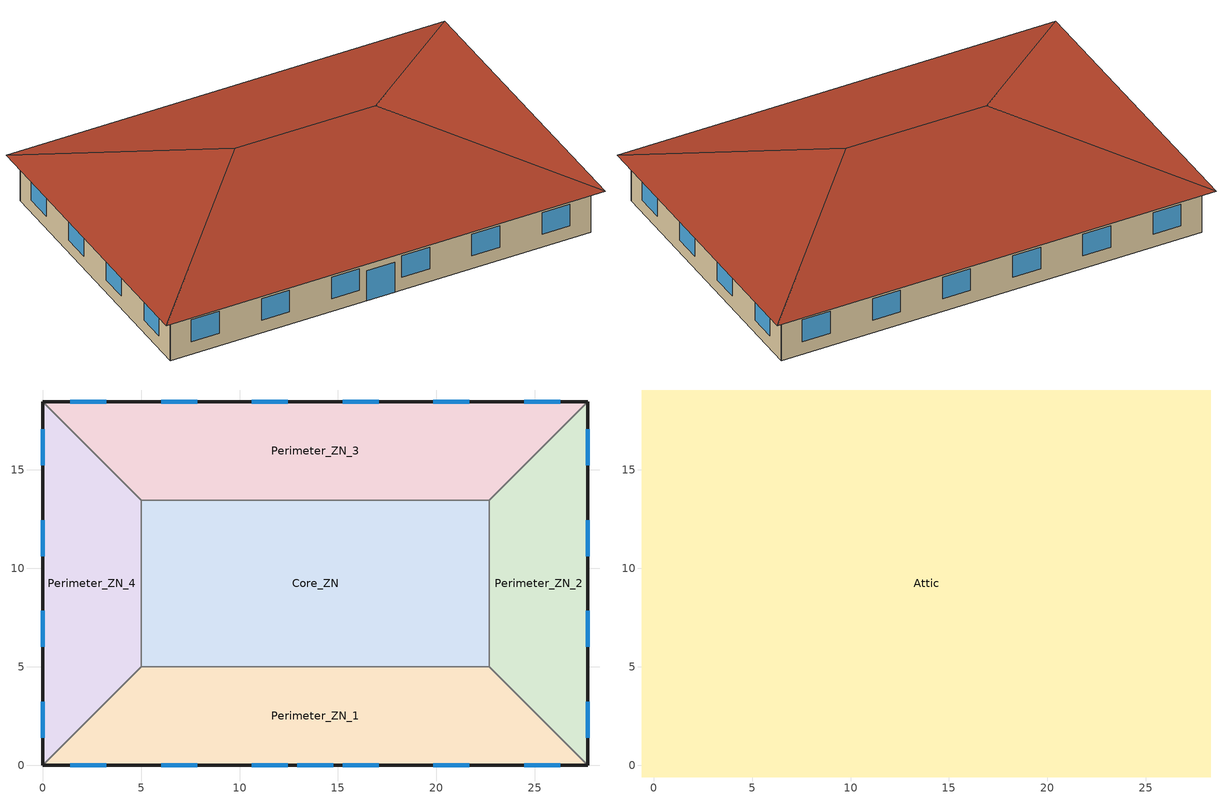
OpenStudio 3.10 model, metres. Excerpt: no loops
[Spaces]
Perimeter_ZN_1
 floor ground (Perimeter_ZN_1_floor SlabOnOrBelowGradeF073): 22.69,5 27.69,0 0,0 5,5 z0
 wall outside (MetalFrameWallU055): 0,0 27.69,0 z0:3.05
 wall to Perimeter_ZN_2 (MetalFrameWallInterior): 27.69,0 22.69,5 z0:3.05
 wall to Core_ZN (MetalFrameWallInterior): 22.69,5 5,5 z0:3.05
 wall to Perimeter_ZN_4: 5,5 0,0 z0:3.05
 window (Base_AllCZ_FixedWindowU34): 1.39,0 3.22,0 / 19.85,0 21.68,0 / 15.24,0 17.07,0 / 24.47,0 26.3,0 / 6.01,0 7.84,0 / 10.62,0 12.45,0 z0.9:2.42
 window (Glazed Door): 12.93,0 14.76,0 z0:2.13
Perimeter_ZN_2
 floor ground (Perimeter_ZN_2_floor SlabOnOrBelowGradeF073): 27.69,18.46 27.69,0 22.69,5 22.69,13.46 z0
 wall outside (MetalFrameWallU055): 27.69,0 27.69,18.46 z0:3.05
 wall to Perimeter_ZN_3: 27.69,18.46 22.69,13.46 z0:3.05
 wall to Core_ZN: 22.69,13.46 22.69,5 z0:3.05
 window (Base_AllCZ_FixedWindowU34): 27.69,10.62 27.69,12.45 / 27.69,15.24 27.69,17.07 / 27.69,6.01 27.69,7.84 / 27.69,1.39 27.69,3.22 z0.9:2.42
Core_ZN
 floor ground (Core_ZN_floor SlabOnOrBelowGradeF073): 22.69,13.46 22.69,5 5,5 5,13.46 z0
 wall to Perimeter_ZN_3: 22.69,13.46 5,13.46 z0:3.05
 wall to Perimeter_ZN_4: 5,13.46 5,5 z0:3.05
Perimeter_ZN_3
 floor ground (Perimeter_ZN_3_floor SlabOnOrBelowGradeF073): 27.69,18.46 22.69,13.46 5,13.46 0,18.46 z0
 wall outside (MetalFrameWallU055): 27.69,18.46 0,18.46 z0:3.05
 wall to Perimeter_ZN_4: 0,18.46 5,13.46 z0:3.05
 window (Base_AllCZ_FixedWindowU34): 7.84,18.46 6.01,18.46 / 21.68,18.46 19.85,18.46 / 26.3,18.46 24.47,18.46 / 3.22,18.46 1.39,18.46 / 17.07,18.46 15.24,18.46 / 12.45,18.46 10.62,18.46 z0.9:2.42
Perimeter_ZN_4
 floor ground (Perimeter_ZN_4_floor SlabOnOrBelowGradeF073): 0,18.46 5,13.46 5,5 0,0 z0
 wall outside (MetalFrameWallU055): 0,18.46 0,0 z0:3.05
 window (Base_AllCZ_FixedWindowU34): 0,17.07 0,15.24 / 0,12.45 0,10.62 / 0,3.22 0,1.39 / 0,7.84 0,6.01 z0.9:2.42
Attic
 floor outside (OtherFloorU071): 28.29,19.06 27.69,18.46 0,18.46 -0.6,19.06 z3.05; 28.29,19.06 28.29,-0.6 27.69,0 27.69,18.46 z3.05; -0.6,19.06 0,18.46 0,0 -0.6,-0.6 z3.05; 27.69,0 28.29,-0.6 -0.6,-0.6 0,0 z3.05
 floor to Core_ZN (TypicalPlenumFloorInterior): 22.69,13.46 22.69,5 5,5 5,13.46 z3.05
 floor to Perimeter_ZN_2 (TypicalPlenumFloorInterior): 27.69,18.46 27.69,0 22.69,5 22.69,13.46 z3.05
 floor to Perimeter_ZN_4 (TypicalPlenumFloorInterior): 0,18.46 5,13.46 5,5 0,0 z3.05
 floor to Perimeter_ZN_1 (TypicalPlenumFloorInterior): 22.69,5 27.69,0 0,0 5,5 z3.05
 floor to Perimeter_ZN_3 (TypicalPlenumFloorInterior): 27.69,18.46 22.69,13.46 5,13.46 0,18.46 z3.05
 roof outside (SteepNonresWoodFramingAndOtherRoofU028HiRefl): 18.46,9.23,6.33 28.29,19.06,3.05 -0.6,19.06,3.05 9.23,9.23,6.33; 9.23,9.23,6.33 -0.6,19.06,3.05 -0.6,-0.6,3.05; 18.46,9.23,6.33 28.29,-0.6,3.05 28.29,19.06,3.05; 9.23,9.23,6.33 -0.6,-0.6,3.05 28.29,-0.6,3.05 18.46,9.23,6.33
[Site]
SACRAMENTO EXECUTIVE: Latitude {deg}=38.58; Longitude {deg}=-121.49; Time Zone {hr}=-8; Elevation {m}=4.572; Terrain=Suburbs
[SizingPeriod:DesignDay] Barometric Pressure {Pa}=101284; Wind Speed {m/s}=2.3; Rain Indicator=No; Snow Indicator=No; Day of Month=21; Daylight Saving Time Indicator=No; Humidity Condition Type=Wetbulb; Dry-Bulb Temperature Range Modifier Type=DefaultMultipliers
Name | Maximum Dry-Bulb Temperature {C} | Daily Dry-Bulb Temperature Range {deltaC} | Wind Direction {deg} | Sky Clearness | Month | Day Type | Wetbulb or DewPoint at Maximum Dry-Bulb {C} | Solar Model Indicator | ASHRAE Clear Sky Optical Depth for Beam Irradiance | ASHRAE Clear Sky Optical Depth for Diffuse Irradiance
SACRAMENTO EXECUTIVE Ann Htg 99.6% Condns DB | -0.3 | 0 | 330 | 0 | 12 | WinterDesignDay | -0.3 | ASHRAEClearSky
SACRAMENTO EXECUTIVE  June .4% Condns DB=>MCWB | 39.4 | 16.5 | 220 |  | 6 | SummerDesignDay | 21.6 | ASHRAETau | 0.362 | 2.413
SACRAMENTO EXECUTIVE  July .4% Condns DB=>MCWB | 40.1 | 17.7 | 220 |  | 7 | SummerDesignDay | 22 | ASHRAETau | 0.363 | 2.407
SACRAMENTO EXECUTIVE  August .4% Condns DB=>MCWB | 40.1 | 17.5 | 220 |  | 8 | SummerDesignDay | 21.2 | ASHRAETau | 0.347 | 2.442
SACRAMENTO EXECUTIVE  September .4% Condns DB=>MCWB | 37.9 | 16.8 | 220 |  | 9 | SummerDesignDay | 19.8 | ASHRAETau | 0.351 | 2.437
SACRAMENTO EXECUTIVE  October .4% Condns DB=>MCWB | 33.5 | 14.6 | 220 |  | 10 | SummerDesignDay | 18.2 | ASHRAETau | 0.345 | 2.463
SACRAMENTO EXECUTIVE  November .4% Condns DB=>MCWB | 25.4 | 11.3 | 220 |  | 11 | SummerDesignDay | 15.3 | ASHRAETau | 0.331 | 2.486
[Site:WaterMainsTemperature]
Calculation Method=Schedule; Temperature Schedule=WaterMainCZ12
[Building]
Small Office: North Axis {deg}=0
[Material]
Name | Roughness | Thickness {m} | Conductivity {W/m-K} | Density {kg/m3} | Specific Heat {J/kg-K} | Thermal Absorptance | Solar Absorptance | Visible Absorptance
Stucco - 7/8 in. | MediumRough | 0.022352 | 0.700948 | 1855.1 | 837.36 | 0.9 | 0.7 | 0.8
Air - Metal Wall Framing - 16 or 24 in. OC; Air - Metal Wall Framing - 16 or 24 in. OC 1 | Smooth | 0.1397 | 1.22017 | 1.28148 | 1004.832
Gypsum Board - 1/2 in. | Smooth | 0.0127 | 0.158656 | 640.739 | 1130.436 | 0.9 | 0.7 | 0.8
Gypsum Board - 5/8 in. | MediumRough | 0.016002 | 0.158656 | 640.739 | 1130.436 | 0.9 | 0.7 | 0.8
Metal Standing Seam - 1/16 in. | MediumRough | 0.0015875 | 2.21534 | 7820.53 | 502.416 | 0.8 | 0.75 | 0.8
Compliance Insulation R9.83 | MediumRough | 0.0398691 | 0.0230188 | 16.0185 | 1130.436 | 0.9 | 0.7 | 0.8
Plywood - 5/8 in. | Smooth | 0.016002 | 0.11544 | 480.554 | 1884.06
Carpet - 3/4 in. | Smooth | 0.01905 | 0.0455183 | 288.332 | 1381.644 | 0.9 | 0.7 | 0.8
Acoustic Tile - 3/4 in. | MediumRough | 0.01905 | 0.0576335 | 288.332 | 795.492 | 0.9 | 0.7 | 0.8
Compliance Insulation R14.60 | Smooth | 0.0591861 | 0.0230188 | 16.0185 | 1130.436
Compliance Insulation R1.41 | Smooth | 0.00571591 | 0.0230188 | 16.0185 | 1130.436
Compliance Insulation R0.02 | Smooth | 8.10768e-05 | 0.0230188 | 16.0185 | 1130.436
Compliance Insulation R34.93 | Smooth | 0.141601 | 0.0230188 | 16.0185 | 1130.436 | 0.9 | 0.7 | 0.8
[Construction]
MetalFrameWallU055: Stucco - 7/8 in., Compliance Insulation R14.60, Compliance Insulation R1.41, Compliance Insulation R0.02, Compliance Insulation R0.02, Air - Metal Wall Framing - 16 or 24 in. OC, Gypsum Board - 1/2 in.
MetalFrameWallInterior: Gypsum Board - 5/8 in., Air - Metal Wall Framing - 16 or 24 in. OC 1, Gypsum Board - 5/8 in.
SteepNonresWoodFramingAndOtherRoofU028HiRefl: Metal Standing Seam - 1/16 in., Compliance Insulation R34.93
OtherFloorU071: Compliance Insulation R9.83, Plywood - 5/8 in., Carpet - 3/4 in.
TypicalPlenumFloorInterior: Acoustic Tile - 3/4 in.
Base_AllCZ_FixedWindowU34: Base_AllCZ_FixedWindowU34 Material
Glazed Door: Glazed Door Material
[WindowMaterial:SimpleGlazingSystem]
Name | U-Factor {W/m2-K} | Solar Heat Gain Coefficient | Visible Transmittance
Base_AllCZ_FixedWindowU34 Material | 1.93061 | 0.22 | 0.42
Glazed Door Material | 2.55522 | 0.23 | 0.17
[Construction:FfactorGroundFloor] F-Factor {W/m-K}=1.26344
Name | Area {m2} | PerimeterExposed {m}
Perimeter_ZN_1_floor SlabOnOrBelowGradeF073; Perimeter_ZN_3_floor SlabOnOrBelowGradeF073 | 113.45 | 27.69
Perimeter_ZN_2_floor SlabOnOrBelowGradeF073; Perimeter_ZN_4_floor SlabOnOrBelowGradeF073 | 67.3 | 18.46
Core_ZN_floor SlabOnOrBelowGradeF073 | 149.657 | 0
[Space] Building Story=Building Story 1
Name | Thermal Zone | Design Specification Outdoor Air Object
Perimeter_ZN_1 | Perimeter_ZN_1 Thermal Zone | Perimeter_ZN_1 Thermal Zone Design Specification Outdoor Air
Perimeter_ZN_2 | Perimeter_ZN_2 Thermal Zone | Perimeter_ZN_2 Thermal Zone Design Specification Outdoor Air
Perimeter_ZN_3 | Perimeter_ZN_3 Thermal Zone | Perimeter_ZN_3 Thermal Zone Design Specification Outdoor Air
Perimeter_ZN_4 | Perimeter_ZN_4 Thermal Zone | Perimeter_ZN_4 Thermal Zone Design Specification Outdoor Air
Core_ZN | Core_ZN Thermal Zone | Core_ZN Thermal Zone Design Specification Outdoor Air
Attic | Attic Thermal Zone | Attic Thermal Zone Design Specification Outdoor Air
[ThermalZone] Multiplier=1; Use Ideal Air Loads=No
Name | Thermostat | Primary Daylighting Control | Fraction of Zone Controlled by Primary Daylighting Control | Secondary Daylighting Control | Fraction of Zone Controlled by Secondary Daylighting Control
Attic Thermal Zone
Core_ZN Thermal Zone | Core_ZN Thermal Zone Thermostat
Perimeter_ZN_1 Thermal Zone | Perimeter_ZN_1 Thermal Zone Thermostat | Daylighting Control 1 | 0.50825 | Daylighting Control 2 | 0.406414
Perimeter_ZN_2 Thermal Zone | Perimeter_ZN_2 Thermal Zone Thermostat | Daylighting Control 3 | 0.538078 | Daylighting Control 4 | 0.364357
Perimeter_ZN_3 Thermal Zone | Perimeter_ZN_3 Thermal Zone Thermostat | Daylighting Control 5 | 0.501324 | Daylighting Control 6 | 0.399488
Perimeter_ZN_4 Thermal Zone | Perimeter_ZN_4 Thermal Zone Thermostat | Daylighting Control 7 | 0.538299 | Daylighting Control 8 | 0.366481
[Sizing:Zone]
Attic Thermal Zone: Zone Cooling Design Supply Air Temperature Input Method=SupplyAirTemperature; Zone Cooling Design Supply Air Temperature {C}=14; Zone Cooling Design Supply Air Temperature Difference {deltaC}=11.11; Zone Heating Design Supply Air Temperature Input Method=SupplyAirTemperature; Zone Heating Design Supply Air Temperature {C}=40; Zone Heating Design Supply Air Temperature Difference {deltaC}=11.11; Zone Cooling Design Supply Air Humidity Ratio {kg-H2O/kg-air}=0.0085; Zone Heating Design Supply Air Humidity Ratio {kg-H2O/kg-air}=0.008; Zone Heating Sizing Factor=1; Zone Cooling Sizing Factor=1; Cooling Design Air Flow Method=DesignDay; Cooling Minimum Air Flow per Zone Floor Area {m3/s-m2}=0; Cooling Minimum Air Flow {m3/s}=0; Cooling Minimum Air Flow Fraction=0; Heating Design Air Flow Method=DesignDay; Heating Maximum Air Flow per Zone Floor Area {m3/s-m2}=0; Heating Maximum Air Flow {m3/s}=0; Heating Maximum Air Flow Fraction=0; Account for Dedicated Outdoor Air System=No; Dedicated Outdoor Air System Control Strategy=NeutralSupplyAir; Dedicated Outdoor Air Low Setpoint Temperature for Design {C}=autosize; Dedicated Outdoor Air High Setpoint Temperature for Design {C}=autosize; Zone Load Sizing Method=Sensible Load Only No Latent Load; Zone Latent Cooling Design Supply Air Humidity Ratio Input Method=HumidityRatioDifference; Zone Cooling Design Supply Air Humidity Ratio Difference {kgWater/kgDryAir}=0.005; Zone Latent Heating Design Supply Air Humidity Ratio Input Method=HumidityRatioDifference; Zone Humidification Design Supply Air Humidity Ratio Difference {kgWater/kgDryAir}=0.005; Sizing Option=Coincident
[BuildingStory]
Building Story 1
[People:Definition] Number of People Calculation Method=People/Area; People per Space Floor Area {person/m2}=0.0538196; Fraction Radiant=0.3; Sensible Heat Fraction=0.555556
Perimeter_ZN_1 People Definition; Perimeter_ZN_2 People Definition; Perimeter_ZN_3 People Definition; Perimeter_ZN_4 People Definition; Core_ZN People Definition
[People] Number of People Schedule=OfficeOccupancy; Multiplier=1
Name | People Definition | Space or SpaceType | Activity Level Schedule
Perimeter_ZN_1 People | Perimeter_ZN_1 People Definition | Perimeter_ZN_1 | Perimeter_ZN_1 People Activity Level
Perimeter_ZN_2 People | Perimeter_ZN_2 People Definition | Perimeter_ZN_2 | Perimeter_ZN_2 People Activity Level
Perimeter_ZN_3 People | Perimeter_ZN_3 People Definition | Perimeter_ZN_3 | Perimeter_ZN_3 People Activity Level
Perimeter_ZN_4 People | Perimeter_ZN_4 People Definition | Perimeter_ZN_4 | Perimeter_ZN_4 People Activity Level
Core_ZN People | Core_ZN People Definition | Core_ZN | Core_ZN People Activity Level
[SpaceInfiltration:DesignFlowRate] Design Flow Rate Calculation Method=Flow/ExteriorWallArea; Flow per Exterior Surface Area {m3/s-m2}=0.00119482; Constant Term Coefficient=0; Temperature Term Coefficient=0; Velocity Term Coefficient=0.224052; Velocity Squared Term Coefficient=0; Density Basis=Outdoor
Name | Space or SpaceType | Schedule
Perimeter_ZN_1 Space Infiltration Design Flow Rate 1 | Perimeter_ZN_1 | OfficeInfiltration
Perimeter_ZN_2 Space Infiltration Design Flow Rate 1 | Perimeter_ZN_2 | OfficeInfiltration
Perimeter_ZN_3 Space Infiltration Design Flow Rate 1 | Perimeter_ZN_3 | OfficeInfiltration
Perimeter_ZN_4 Space Infiltration Design Flow Rate 1 | Perimeter_ZN_4 | OfficeInfiltration
Core_ZN Space Infiltration Design Flow Rate 1 | Core_ZN | OfficeInfiltration
Attic Space Infiltration Design Flow Rate 1 | Attic | On
[Lights:Definition] Design Level Calculation Method=Watts/Area; Watts per Space Floor Area {W/m2}=6.45835; Fraction Radiant=0.97; Return Air Fraction=0
Perimeter_ZN_1 Regulated Lights Definition; Perimeter_ZN_2 Regulated Lights Definition; Perimeter_ZN_3 Regulated Lights Definition; Perimeter_ZN_4 Regulated Lights Definition; Core_ZN Regulated Lights Definition
[Lights] Schedule=OfficeLights; Fraction Replaceable=1
Name | Lights Definition | Space or SpaceType
Perimeter_ZN_1 Regulated Lights | Perimeter_ZN_1 Regulated Lights Definition | Perimeter_ZN_1
Perimeter_ZN_2 Regulated Lights | Perimeter_ZN_2 Regulated Lights Definition | Perimeter_ZN_2
Perimeter_ZN_3 Regulated Lights | Perimeter_ZN_3 Regulated Lights Definition | Perimeter_ZN_3
Perimeter_ZN_4 Regulated Lights | Perimeter_ZN_4 Regulated Lights Definition | Perimeter_ZN_4
Core_ZN Regulated Lights | Core_ZN Regulated Lights Definition | Core_ZN
[ElectricEquipment:Definition] Design Level Calculation Method=Watts/Area; Watts per Space Floor Area {W/m2}=16.1459; Fraction Latent=0; Fraction Radiant=0.2; Fraction Lost=0
Perimeter_ZN_1 Recepticle Loads Definition; Perimeter_ZN_2 Recepticle Loads Definition; Perimeter_ZN_3 Recepticle Loads Definition; Perimeter_ZN_4 Recepticle Loads Definition; Core_ZN Recepticle Loads Definition
[ElectricEquipment] Schedule=OfficeReceptacle
Name | Electric Equipment Definition | Space or SpaceType
Perimeter_ZN_1 Recepticle Loads | Perimeter_ZN_1 Recepticle Loads Definition | Perimeter_ZN_1
Perimeter_ZN_2 Recepticle Loads | Perimeter_ZN_2 Recepticle Loads Definition | Perimeter_ZN_2
Perimeter_ZN_3 Recepticle Loads | Perimeter_ZN_3 Recepticle Loads Definition | Perimeter_ZN_3
Perimeter_ZN_4 Recepticle Loads | Perimeter_ZN_4 Recepticle Loads Definition | Perimeter_ZN_4
Core_ZN Recepticle Loads | Core_ZN Recepticle Loads Definition | Core_ZN
[AvailabilityManager:NightCycle] Applicability Schedule=Always On Discrete; Control Type=CycleOnControlZone; Thermostat Tolerance {deltaC}=1.11111; Cycling Run Time Control Type=ThermostatWithMinimumRunTime; Cycling Run Time {s}=900
Availability Manager Night Cycle 1; Availability Manager Night Cycle 2; Availability Manager Night Cycle 3; Availability Manager Night Cycle 4; Availability Manager Night Cycle 5
[DesignSpecification:OutdoorAir] Outdoor Air Method=Maximum; Outdoor Air Flow per Person {m3/s-person}=0
Name | Outdoor Air Flow per Floor Area {m3/s-m2}
Attic Thermal Zone Design Specification Outdoor Air | 0
Core_ZN Thermal Zone Design Specification Outdoor Air; Perimeter_ZN_1 Thermal Zone Design Specification Outdoor Air; Perimeter_ZN_2 Thermal Zone Design Specification Outdoor Air; Perimeter_ZN_3 Thermal Zone Design Specification Outdoor Air; Perimeter_ZN_4 Thermal Zone Design Specification Outdoor Air | 0.000762
[ThermostatSetpoint:DualSetpoint] Heating Setpoint Temperature Schedule=OfficeHtgSetpt; Cooling Setpoint Temperature Schedule=OfficeClgSetpt
Core_ZN Thermal Zone Thermostat; Perimeter_ZN_1 Thermal Zone Thermostat; Perimeter_ZN_2 Thermal Zone Thermostat; Perimeter_ZN_3 Thermal Zone Thermostat; Perimeter_ZN_4 Thermal Zone Thermostat
[Daylighting:Control] Position Z-Coordinate {m}=0.762; Lighting Control Type=Continuous; Minimum Input Power Fraction for Continuous Dimming Control=0.1; Minimum Light Output Fraction for Continuous Dimming Control=0.1
Name | Space | Position X-Coordinate {m} | Position Y-Coordinate {m} | Illuminance Setpoint {lux}
Daylighting Control 1 | Perimeter_ZN_1 | 11.535 | 2.424 | 287.5
Daylighting Control 2 | Perimeter_ZN_1 | 11.535 | 4.848 | 1150
Daylighting Control 3 | Perimeter_ZN_2 | 25.266 | 11.535 | 287.5
Daylighting Control 4 | Perimeter_ZN_2 | 22.842 | 11.535 | 1150
Daylighting Control 5 | Perimeter_ZN_3 | 11.535 | 16.036 | 287.5
Daylighting Control 6 | Perimeter_ZN_3 | 11.535 | 13.612 | 1150
Daylighting Control 7 | Perimeter_ZN_4 | 2.424 | 11.535 | 287.5
Daylighting Control 8 | Perimeter_ZN_4 | 4.848 | 11.535 | 1150
[Schedule:Day]
WaterMainCZ12Jan: 1, 0, 10.7778, 2, 0, 10.7778, 3, 0, 10.7778, 4, 0, 10.7778, 5, 0, 10.7778, 6, 0, 10.7778, 7, 0, 10.7778, 8, 0, 10.7778, 9, 0, 10.7778, 10, 0, 10.7778, 11, 0, 10.7778, 12, 0, 10.7778, 13, 0, 10.7778, 14, 0, 10.7778, 15, 0, 10.7778, 16, 0, 10.7778, 17, 0, 10.7778, 18, 0, 10.7778, 19, 0, 10.7778, 20, 0, 10.7778, 21, 0, 10.7778, 22, 0, 10.7778, 23, 0, 10.7778, 24, 0, 10.7778
WaterMainCZ12Feb: 1, 0, 10.8333, 2, 0, 10.8333, 3, 0, 10.8333, 4, 0, 10.8333, 5, 0, 10.8333, 6, 0, 10.8333, 7, 0, 10.8333, 8, 0, 10.8333, 9, 0, 10.8333, 10, 0, 10.8333, 11, 0, 10.8333, 12, 0, 10.8333, 13, 0, 10.8333, 14, 0, 10.8333, 15, 0, 10.8333, 16, 0, 10.8333, 17, 0, 10.8333, 18, 0, 10.8333, 19, 0, 10.8333, 20, 0, 10.8333, 21, 0, 10.8333, 22, 0, 10.8333, 23, 0, 10.8333, 24, 0, 10.8333
WaterMainCZ12Mar: 1, 0, 11.5, 2, 0, 11.5, 3, 0, 11.5, 4, 0, 11.5, 5, 0, 11.5, 6, 0, 11.5, 7, 0, 11.5, 8, 0, 11.5, 9, 0, 11.5, 10, 0, 11.5, 11, 0, 11.5, 12, 0, 11.5, 13, 0, 11.5, 14, 0, 11.5, 15, 0, 11.5, 16, 0, 11.5, 17, 0, 11.5, 18, 0, 11.5, 19, 0, 11.5, 20, 0, 11.5, 21, 0, 11.5, 22, 0, 11.5, 23, 0, 11.5, 24, 0, 11.5
WaterMainCZ12Apr: 1, 0, 12.5556, 2, 0, 12.5556, 3, 0, 12.5556, 4, 0, 12.5556, 5, 0, 12.5556, 6, 0, 12.5556, 7, 0, 12.5556, 8, 0, 12.5556, 9, 0, 12.5556, 10, 0, 12.5556, 11, 0, 12.5556, 12, 0, 12.5556, 13, 0, 12.5556, 14, 0, 12.5556, 15, 0, 12.5556, 16, 0, 12.5556, 17, 0, 12.5556, 18, 0, 12.5556, 19, 0, 12.5556, 20, 0, 12.5556, 21, 0, 12.5556, 22, 0, 12.5556, 23, 0, 12.5556, 24, 0, 12.5556
WaterMainCZ12May: 1, 0, 12.6111, 2, 0, 12.6111, 3, 0, 12.6111, 4, 0, 12.6111, 5, 0, 12.6111, 6, 0, 12.6111, 7, 0, 12.6111, 8, 0, 12.6111, 9, 0, 12.6111, 10, 0, 12.6111, 11, 0, 12.6111, 12, 0, 12.6111, 13, 0, 12.6111, 14, 0, 12.6111, 15, 0, 12.6111, 16, 0, 12.6111, 17, 0, 12.6111, 18, 0, 12.6111, 19, 0, 12.6111, 20, 0, 12.6111, 21, 0, 12.6111, 22, 0, 12.6111, 23, 0, 12.6111, 24, 0, 12.6111
WaterMainCZ12Jun: 1, 0, 14.4444, 2, 0, 14.4444, 3, 0, 14.4444, 4, 0, 14.4444, 5, 0, 14.4444, 6, 0, 14.4444, 7, 0, 14.4444, 8, 0, 14.4444, 9, 0, 14.4444, 10, 0, 14.4444, 11, 0, 14.4444, 12, 0, 14.4444, 13, 0, 14.4444, 14, 0, 14.4444, 15, 0, 14.4444, 16, 0, 14.4444, 17, 0, 14.4444, 18, 0, 14.4444, 19, 0, 14.4444, 20, 0, 14.4444, 21, 0, 14.4444, 22, 0, 14.4444, 23, 0, 14.4444, 24, 0, 14.4444
WaterMainCZ12Jul: 1, 0, 15.6667, 2, 0, 15.6667, 3, 0, 15.6667, 4, 0, 15.6667, 5, 0, 15.6667, 6, 0, 15.6667, 7, 0, 15.6667, 8, 0, 15.6667, 9, 0, 15.6667, 10, 0, 15.6667, 11, 0, 15.6667, 12, 0, 15.6667, 13, 0, 15.6667, 14, 0, 15.6667, 15, 0, 15.6667, 16, 0, 15.6667, 17, 0, 15.6667, 18, 0, 15.6667, 19, 0, 15.6667, 20, 0, 15.6667, 21, 0, 15.6667, 22, 0, 15.6667, 23, 0, 15.6667, 24, 0, 15.6667
WaterMainCZ12Aug: 1, 0, 16.2778, 2, 0, 16.2778, 3, 0, 16.2778, 4, 0, 16.2778, 5, 0, 16.2778, 6, 0, 16.2778, 7, 0, 16.2778, 8, 0, 16.2778, 9, 0, 16.2778, 10, 0, 16.2778, 11, 0, 16.2778, 12, 0, 16.2778, 13, 0, 16.2778, 14, 0, 16.2778, 15, 0, 16.2778, 16, 0, 16.2778, 17, 0, 16.2778, 18, 0, 16.2778, 19, 0, 16.2778, 20, 0, 16.2778, 21, 0, 16.2778, 22, 0, 16.2778, 23, 0, 16.2778, 24, 0, 16.2778
WaterMainCZ12Sep: 1, 0, 16, 2, 0, 16, 3, 0, 16, 4, 0, 16, 5, 0, 16, 6, 0, 16, 7, 0, 16, 8, 0, 16, 9, 0, 16, 10, 0, 16, 11, 0, 16, 12, 0, 16, 13, 0, 16, 14, 0, 16, 15, 0, 16, 16, 0, 16, 17, 0, 16, 18, 0, 16, 19, 0, 16, 20, 0, 16, 21, 0, 16, 22, 0, 16, 23, 0, 16, 24, 0, 16
WaterMainCZ12Oct: 1, 0, 15.7778, 2, 0, 15.7778, 3, 0, 15.7778, 4, 0, 15.7778, 5, 0, 15.7778, 6, 0, 15.7778, 7, 0, 15.7778, 8, 0, 15.7778, 9, 0, 15.7778, 10, 0, 15.7778, 11, 0, 15.7778, 12, 0, 15.7778, 13, 0, 15.7778, 14, 0, 15.7778, 15, 0, 15.7778, 16, 0, 15.7778, 17, 0, 15.7778, 18, 0, 15.7778, 19, 0, 15.7778, 20, 0, 15.7778, 21, 0, 15.7778, 22, 0, 15.7778, 23, 0, 15.7778, 24, 0, 15.7778
WaterMainCZ12Nov: 1, 0, 14, 2, 0, 14, 3, 0, 14, 4, 0, 14, 5, 0, 14, 6, 0, 14, 7, 0, 14, 8, 0, 14, 9, 0, 14, 10, 0, 14, 11, 0, 14, 12, 0, 14, 13, 0, 14, 14, 0, 14, 15, 0, 14, 16, 0, 14, 17, 0, 14, 18, 0, 14, 19, 0, 14, 20, 0, 14, 21, 0, 14, 22, 0, 14, 23, 0, 14, 24, 0, 14
WaterMainCZ12Dec: 1, 0, 11.7222, 2, 0, 11.7222, 3, 0, 11.7222, 4, 0, 11.7222, 5, 0, 11.7222, 6, 0, 11.7222, 7, 0, 11.7222, 8, 0, 11.7222, 9, 0, 11.7222, 10, 0, 11.7222, 11, 0, 11.7222, 12, 0, 11.7222, 13, 0, 11.7222, 14, 0, 11.7222, 15, 0, 11.7222, 16, 0, 11.7222, 17, 0, 11.7222, 18, 0, 11.7222, 19, 0, 11.7222, 20, 0, 11.7222, 21, 0, 11.7222, 22, 0, 11.7222, 23, 0, 11.7222, 24, 0, 11.7222
OfficeOccupancySun: 1, 0, 0, 2, 0, 0, 3, 0, 0, 4, 0, 0, 5, 0, 0, 6, 0, 0, 7, 0, 0.05, 8, 0, 0.05, 9, 0, 0.05, 10, 0, 0.05, 11, 0, 0.05, 12, 0, 0.05, 13, 0, 0.05, 14, 0, 0.05, 15, 0, 0.05, 16, 0, 0.05, 17, 0, 0.05, 18, 0, 0.05, 19, 0, 0, 20, 0, 0, 21, 0, 0, 22, 0, 0, 23, 0, 0, 24, 0, 0
OfficeOccupancyWD: 1, 0, 0, 2, 0, 0, 3, 0, 0, 4, 0, 0, 5, 0, 0, 6, 0, 0, 7, 0, 0.1, 8, 0, 0.2, 9, 0, 0.95, 10, 0, 0.95, 11, 0, 0.95, 12, 0, 0.95, 13, 0, 0.5, 14, 0, 0.95, 15, 0, 0.95, 16, 0, 0.95, 17, 0, 0.95, 18, 0, 0.3, 19, 0, 0.1, 20, 0, 0.1, 21, 0, 0.1, 22, 0, 0.1, 23, 0, 0.05, 24, 0, 0.05
OfficeOccupancySat: 1, 0, 0, 2, 0, 0, 3, 0, 0, 4, 0, 0, 5, 0, 0, 6, 0, 0, 7, 0, 0.1, 8, 0, 0.1, 9, 0, 0.3, 10, 0, 0.3, 11, 0, 0.3, 12, 0, 0.3, 13, 0, 0.1, 14, 0, 0.1, 15, 0, 0.1, 16, 0, 0.1, 17, 0, 0.1, 18, 0, 0.05, 19, 0, 0.05, 20, 0, 0, 21, 0, 0, 22, 0, 0, 23, 0, 0, 24, 0, 0
OnDay; OfficeInfiltrationSun: 1, 0, 1, 2, 0, 1, 3, 0, 1, 4, 0, 1, 5, 0, 1, 6, 0, 1, 7, 0, 1, 8, 0, 1, 9, 0, 1, 10, 0, 1, 11, 0, 1, 12, 0, 1, 13, 0, 1, 14, 0, 1, 15, 0, 1, 16, 0, 1, 17, 0, 1, 18, 0, 1, 19, 0, 1, 20, 0, 1, 21, 0, 1, 22, 0, 1, 23, 0, 1, 24, 0, 1
OffDay: 1, 0, 0, 2, 0, 0, 3, 0, 0, 4, 0, 0, 5, 0, 0, 6, 0, 0, 7, 0, 0, 8, 0, 0, 9, 0, 0, 10, 0, 0, 11, 0, 0, 12, 0, 0, 13, 0, 0, 14, 0, 0, 15, 0, 0, 16, 0, 0, 17, 0, 0, 18, 0, 0, 19, 0, 0, 20, 0, 0, 21, 0, 0, 22, 0, 0, 23, 0, 0, 24, 0, 0
OfficeReceptacleSun; OfficeLightsSun: 1, 0, 0.05, 2, 0, 0.05, 3, 0, 0.05, 4, 0, 0.05, 5, 0, 0.05, 6, 0, 0.05, 7, 0, 0.05, 8, 0, 0.05, 9, 0, 0.05, 10, 0, 0.05, 11, 0, 0.05, 12, 0, 0.05, 13, 0, 0.05, 14, 0, 0.05, 15, 0, 0.05, 16, 0, 0.05, 17, 0, 0.05, 18, 0, 0.05, 19, 0, 0.05, 20, 0, 0.05, 21, 0, 0.05, 22, 0, 0.05, 23, 0, 0.05, 24, 0, 0.05
OfficeReceptacleWD: 1, 0, 0.05, 2, 0, 0.05, 3, 0, 0.05, 4, 0, 0.05, 5, 0, 0.05, 6, 0, 0.1, 7, 0, 0.1, 8, 0, 0.3, 9, 0, 0.9, 10, 0, 0.9, 11, 0, 0.9, 12, 0, 0.9, 13, 0, 0.9, 14, 0, 0.9, 15, 0, 0.9, 16, 0, 0.9, 17, 0, 0.9, 18, 0, 0.5, 19, 0, 0.3, 20, 0, 0.3, 21, 0, 0.2, 22, 0, 0.2, 23, 0, 0.1, 24, 0, 0.05
OfficeReceptacleSat; OfficeLightsSat: 1, 0, 0.05, 2, 0, 0.05, 3, 0, 0.05, 4, 0, 0.05, 5, 0, 0.05, 6, 0, 0.05, 7, 0, 0.1, 8, 0, 0.1, 9, 0, 0.3, 10, 0, 0.3, 11, 0, 0.3, 12, 0, 0.3, 13, 0, 0.15, 14, 0, 0.15, 15, 0, 0.15, 16, 0, 0.15, 17, 0, 0.15, 18, 0, 0.05, 19, 0, 0.05, 20, 0, 0.05, 21, 0, 0.05, 22, 0, 0.05, 23, 0, 0.05, 24, 0, 0.05
OfficeInfiltrationWD: 1, 0, 1, 2, 0, 1, 3, 0, 1, 4, 0, 1, 5, 0, 1, 6, 0, 0.25, 7, 0, 0.25, 8, 0, 0.25, 9, 0, 0.25, 10, 0, 0.25, 11, 0, 0.25, 12, 0, 0.25, 13, 0, 0.25, 14, 0, 0.25, 15, 0, 0.25, 16, 0, 0.25, 17, 0, 0.25, 18, 0, 0.25, 19, 0, 0.25, 20, 0, 0.25, 21, 0, 0.25, 22, 0, 0.25, 23, 0, 0.25, 24, 0, 0.25
OfficeInfiltrationSat: 1, 0, 1, 2, 0, 1, 3, 0, 1, 4, 0, 1, 5, 0, 1, 6, 0, 0.25, 7, 0, 0.25, 8, 0, 0.25, 9, 0, 0.25, 10, 0, 0.25, 11, 0, 0.25, 12, 0, 0.25, 13, 0, 0.25, 14, 0, 0.25, 15, 0, 0.25, 16, 0, 0.25, 17, 0, 0.25, 18, 0, 0.25, 19, 0, 0.25, 20, 0, 1, 21, 0, 1, 22, 0, 1, 23, 0, 1, 24, 0, 1
OfficeLightsWD: 1, 0, 0.05, 2, 0, 0.05, 3, 0, 0.05, 4, 0, 0.05, 5, 0, 0.05, 6, 0, 0.1, 7, 0, 0.1, 8, 0, 0.3, 9, 0, 0.65, 10, 0, 0.65, 11, 0, 0.65, 12, 0, 0.65, 13, 0, 0.65, 14, 0, 0.65, 15, 0, 0.65, 16, 0, 0.65, 17, 0, 0.65, 18, 0, 0.35, 19, 0, 0.3, 20, 0, 0.3, 21, 0, 0.2, 22, 0, 0.2, 23, 0, 0.1, 24, 0, 0.05
OfficeClgSetptSun: 1, 0, 29.4444, 2, 0, 29.4444, 3, 0, 29.4444, 4, 0, 29.4444, 5, 0, 29.4444, 6, 0, 29.4444, 7, 0, 29.4444, 8, 0, 29.4444, 9, 0, 29.4444, 10, 0, 29.4444, 11, 0, 29.4444, 12, 0, 29.4444, 13, 0, 29.4444, 14, 0, 29.4444, 15, 0, 29.4444, 16, 0, 29.4444, 17, 0, 29.4444, 18, 0, 29.4444, 19, 0, 29.4444, 20, 0, 29.4444, 21, 0, 29.4444, 22, 0, 29.4444, 23, 0, 29.4444, 24, 0, 29.4444
OfficeClgSetptWD: 1, 0, 29.4444, 2, 0, 29.4444, 3, 0, 29.4444, 4, 0, 29.4444, 5, 0, 29.4444, 6, 0, 23.8889, 7, 0, 23.8889, 8, 0, 23.8889, 9, 0, 23.8889, 10, 0, 23.8889, 11, 0, 23.8889, 12, 0, 23.8889, 13, 0, 23.8889, 14, 0, 23.8889, 15, 0, 23.8889, 16, 0, 23.8889, 17, 0, 23.8889, 18, 0, 23.8889, 19, 0, 23.8889, 20, 0, 23.8889, 21, 0, 23.8889, 22, 0, 23.8889, 23, 0, 23.8889, 24, 0, 23.8889
OfficeClgSetptSat: 1, 0, 29.4444, 2, 0, 29.4444, 3, 0, 29.4444, 4, 0, 29.4444, 5, 0, 29.4444, 6, 0, 23.8889, 7, 0, 23.8889, 8, 0, 23.8889, 9, 0, 23.8889, 10, 0, 23.8889, 11, 0, 23.8889, 12, 0, 23.8889, 13, 0, 23.8889, 14, 0, 23.8889, 15, 0, 23.8889, 16, 0, 23.8889, 17, 0, 23.8889, 18, 0, 23.8889, 19, 0, 23.8889, 20, 0, 29.4444, 21, 0, 29.4444, 22, 0, 29.4444, 23, 0, 29.4444, 24, 0, 29.4444
OfficeHtgSetptSun: 1, 0, 15.5556, 2, 0, 15.5556, 3, 0, 15.5556, 4, 0, 15.5556, 5, 0, 15.5556, 6, 0, 15.5556, 7, 0, 15.5556, 8, 0, 15.5556, 9, 0, 15.5556, 10, 0, 15.5556, 11, 0, 15.5556, 12, 0, 15.5556, 13, 0, 15.5556, 14, 0, 15.5556, 15, 0, 15.5556, 16, 0, 15.5556, 17, 0, 15.5556, 18, 0, 15.5556, 19, 0, 15.5556, 20, 0, 15.5556, 21, 0, 15.5556, 22, 0, 15.5556, 23, 0, 15.5556, 24, 0, 15.5556
OfficeHtgSetptWD: 1, 0, 15.5556, 2, 0, 15.5556, 3, 0, 15.5556, 4, 0, 15.5556, 5, 0, 15.5556, 6, 0, 21.1111, 7, 0, 21.1111, 8, 0, 21.1111, 9, 0, 21.1111, 10, 0, 21.1111, 11, 0, 21.1111, 12, 0, 21.1111, 13, 0, 21.1111, 14, 0, 21.1111, 15, 0, 21.1111, 16, 0, 21.1111, 17, 0, 21.1111, 18, 0, 21.1111, 19, 0, 21.1111, 20, 0, 21.1111, 21, 0, 21.1111, 22, 0, 21.1111, 23, 0, 21.1111, 24, 0, 21.1111
OfficeHtgSetptSat: 1, 0, 15.5556, 2, 0, 15.5556, 3, 0, 15.5556, 4, 0, 15.5556, 5, 0, 15.5556, 6, 0, 21.1111, 7, 0, 21.1111, 8, 0, 21.1111, 9, 0, 21.1111, 10, 0, 21.1111, 11, 0, 21.1111, 12, 0, 21.1111, 13, 0, 21.1111, 14, 0, 21.1111, 15, 0, 21.1111, 16, 0, 21.1111, 17, 0, 21.1111, 18, 0, 21.1111, 19, 0, 21.1111, 20, 0, 15.5556, 21, 0, 15.5556, 22, 0, 15.5556, 23, 0, 15.5556, 24, 0, 15.5556
Perimeter_ZN_1 People Activity Level Default Day; Perimeter_ZN_2 People Activity Level Default Day; Perimeter_ZN_3 People Activity Level Default Day; Perimeter_ZN_4 People Activity Level Default Day; Core_ZN People Activity Level Default Day: 24, 0, 131.882
[Schedule:Week]
WaterMainCZ12JanWk: WaterMainCZ12Jan, WaterMainCZ12Jan, WaterMainCZ12Jan, WaterMainCZ12Jan, WaterMainCZ12Jan, WaterMainCZ12Jan, WaterMainCZ12Jan, WaterMainCZ12Jan, WaterMainCZ12Jan, WaterMainCZ12Jan, WaterMainCZ12Jan, WaterMainCZ12Jan
WaterMainCZ12FebWk: WaterMainCZ12Feb, WaterMainCZ12Feb, WaterMainCZ12Feb, WaterMainCZ12Feb, WaterMainCZ12Feb, WaterMainCZ12Feb, WaterMainCZ12Feb, WaterMainCZ12Feb, WaterMainCZ12Feb, WaterMainCZ12Feb, WaterMainCZ12Feb, WaterMainCZ12Feb
WaterMainCZ12MarWk: WaterMainCZ12Mar, WaterMainCZ12Mar, WaterMainCZ12Mar, WaterMainCZ12Mar, WaterMainCZ12Mar, WaterMainCZ12Mar, WaterMainCZ12Mar, WaterMainCZ12Mar, WaterMainCZ12Mar, WaterMainCZ12Mar, WaterMainCZ12Mar, WaterMainCZ12Mar
WaterMainCZ12AprWk: WaterMainCZ12Apr, WaterMainCZ12Apr, WaterMainCZ12Apr, WaterMainCZ12Apr, WaterMainCZ12Apr, WaterMainCZ12Apr, WaterMainCZ12Apr, WaterMainCZ12Apr, WaterMainCZ12Apr, WaterMainCZ12Apr, WaterMainCZ12Apr, WaterMainCZ12Apr
WaterMainCZ12MayWk: WaterMainCZ12May, WaterMainCZ12May, WaterMainCZ12May, WaterMainCZ12May, WaterMainCZ12May, WaterMainCZ12May, WaterMainCZ12May, WaterMainCZ12May, WaterMainCZ12May, WaterMainCZ12May, WaterMainCZ12May, WaterMainCZ12May
WaterMainCZ12JunWk: WaterMainCZ12Jun, WaterMainCZ12Jun, WaterMainCZ12Jun, WaterMainCZ12Jun, WaterMainCZ12Jun, WaterMainCZ12Jun, WaterMainCZ12Jun, WaterMainCZ12Jun, WaterMainCZ12Jun, WaterMainCZ12Jun, WaterMainCZ12Jun, WaterMainCZ12Jun
WaterMainCZ12JulWk: WaterMainCZ12Jul, WaterMainCZ12Jul, WaterMainCZ12Jul, WaterMainCZ12Jul, WaterMainCZ12Jul, WaterMainCZ12Jul, WaterMainCZ12Jul, WaterMainCZ12Jul, WaterMainCZ12Jul, WaterMainCZ12Jul, WaterMainCZ12Jul, WaterMainCZ12Jul
WaterMainCZ12AugWk: WaterMainCZ12Aug, WaterMainCZ12Aug, WaterMainCZ12Aug, WaterMainCZ12Aug, WaterMainCZ12Aug, WaterMainCZ12Aug, WaterMainCZ12Aug, WaterMainCZ12Aug, WaterMainCZ12Aug, WaterMainCZ12Aug, WaterMainCZ12Aug, WaterMainCZ12Aug
WaterMainCZ12SepWk: WaterMainCZ12Sep, WaterMainCZ12Sep, WaterMainCZ12Sep, WaterMainCZ12Sep, WaterMainCZ12Sep, WaterMainCZ12Sep, WaterMainCZ12Sep, WaterMainCZ12Sep, WaterMainCZ12Sep, WaterMainCZ12Sep, WaterMainCZ12Sep, WaterMainCZ12Sep
WaterMainCZ12OctWk: WaterMainCZ12Oct, WaterMainCZ12Oct, WaterMainCZ12Oct, WaterMainCZ12Oct, WaterMainCZ12Oct, WaterMainCZ12Oct, WaterMainCZ12Oct, WaterMainCZ12Oct, WaterMainCZ12Oct, WaterMainCZ12Oct, WaterMainCZ12Oct, WaterMainCZ12Oct
WaterMainCZ12NovWk: WaterMainCZ12Nov, WaterMainCZ12Nov, WaterMainCZ12Nov, WaterMainCZ12Nov, WaterMainCZ12Nov, WaterMainCZ12Nov, WaterMainCZ12Nov, WaterMainCZ12Nov, WaterMainCZ12Nov, WaterMainCZ12Nov, WaterMainCZ12Nov, WaterMainCZ12Nov
WaterMainCZ12DecWk: WaterMainCZ12Dec, WaterMainCZ12Dec, WaterMainCZ12Dec, WaterMainCZ12Dec, WaterMainCZ12Dec, WaterMainCZ12Dec, WaterMainCZ12Dec, WaterMainCZ12Dec, WaterMainCZ12Dec, WaterMainCZ12Dec, WaterMainCZ12Dec, WaterMainCZ12Dec
OfficeOccupancyWk: OfficeOccupancySun, OfficeOccupancyWD, OfficeOccupancyWD, OfficeOccupancyWD, OfficeOccupancyWD, OfficeOccupancyWD, OfficeOccupancySat, OfficeOccupancySun, OnDay, OffDay, OfficeOccupancySun, OfficeOccupancySun
OfficeReceptacleWk: OfficeReceptacleSun, OfficeReceptacleWD, OfficeReceptacleWD, OfficeReceptacleWD, OfficeReceptacleWD, OfficeReceptacleWD, OfficeReceptacleSat, OfficeReceptacleSun, OnDay, OffDay, OfficeReceptacleSun, OfficeReceptacleSun
OfficeInfiltrationWk: OfficeInfiltrationSun, OfficeInfiltrationWD, OfficeInfiltrationWD, OfficeInfiltrationWD, OfficeInfiltrationWD, OfficeInfiltrationWD, OfficeInfiltrationSat, OfficeInfiltrationSun, OfficeInfiltrationWD, OfficeInfiltrationWD, OfficeInfiltrationSun, OfficeInfiltrationSun
OnWk: OnDay, OnDay, OnDay, OnDay, OnDay, OnDay, OnDay, OnDay, OnDay, OnDay, OnDay, OnDay
OfficeLightsWk: OfficeLightsSun, OfficeLightsWD, OfficeLightsWD, OfficeLightsWD, OfficeLightsWD, OfficeLightsWD, OfficeLightsSat, OfficeLightsSun, OnDay, OffDay, OfficeLightsSun, OfficeLightsSun
OfficeClgSetptWk: OfficeClgSetptSun, OfficeClgSetptWD, OfficeClgSetptWD, OfficeClgSetptWD, OfficeClgSetptWD, OfficeClgSetptWD, OfficeClgSetptSat, OfficeClgSetptSun, OfficeClgSetptWD, OfficeClgSetptWD, OfficeClgSetptSun, OfficeClgSetptSun
OfficeHtgSetptWk: OfficeHtgSetptSun, OfficeHtgSetptWD, OfficeHtgSetptWD, OfficeHtgSetptWD, OfficeHtgSetptWD, OfficeHtgSetptWD, OfficeHtgSetptSat, OfficeHtgSetptSun, OfficeHtgSetptWD, OfficeHtgSetptWD, OfficeHtgSetptSun, OfficeHtgSetptSun
[Schedule:Year]
WaterMainCZ12: 1, 31, WaterMainCZ12JanWk, 2, 28, WaterMainCZ12FebWk, 3, 31, WaterMainCZ12MarWk, 4, 30, WaterMainCZ12AprWk, 5, 31, WaterMainCZ12MayWk, 6, 30, WaterMainCZ12JunWk, 7, 31, WaterMainCZ12JulWk, 8, 31, WaterMainCZ12AugWk, 9, 30, WaterMainCZ12SepWk, 10, 31, WaterMainCZ12OctWk, 11, 30, WaterMainCZ12NovWk, 12, 31, WaterMainCZ12DecWk
OfficeOccupancy: 12, 31, OfficeOccupancyWk
OfficeReceptacle: 12, 31, OfficeReceptacleWk
OfficeInfiltration: 12, 31, OfficeInfiltrationWk
On: 12, 31, OnWk
OfficeLights: 12, 31, OfficeLightsWk
OfficeClgSetpt: 12, 31, OfficeClgSetptWk
OfficeHtgSetpt: 12, 31, OfficeHtgSetptWk
[Schedule:Ruleset]
Name | Default Day Schedule
Perimeter_ZN_1 People Activity Level | Perimeter_ZN_1 People Activity Level Default Day
Perimeter_ZN_2 People Activity Level | Perimeter_ZN_2 People Activity Level Default Day
Perimeter_ZN_3 People Activity Level | Perimeter_ZN_3 People Activity Level Default Day
Perimeter_ZN_4 People Activity Level | Perimeter_ZN_4 People Activity Level Default Day
Core_ZN People Activity Level | Core_ZN People Activity Level Default Day
[Schedule:Constant]
Always On Discrete: Value=1
